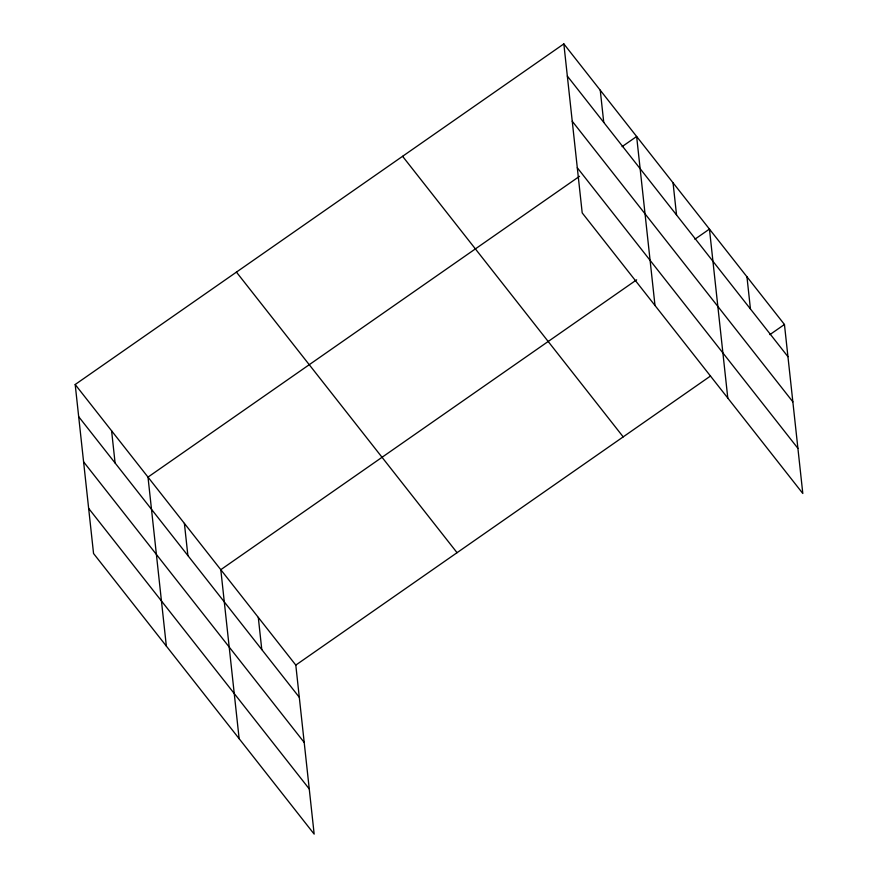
<?xml version="1.0" encoding="UTF-8"?>
<svg xmlns="http://www.w3.org/2000/svg" width="878" height="878" viewBox="0 0 878 878"><rect width="100%" height="100%" fill="white"/><g stroke="black" fill="none" stroke-linecap="round" stroke-linejoin="round"><path stroke-width="1.32" d="M75.19 384.509L295.798 665.096L314.159 834.1L93.551 553.513L75.19 384.509L563.841 43.9L784.449 324.487L802.81 493.491L582.202 212.904L563.841 43.9M579.535 176.302L147.998 477.105L166.348 646.109M622.085 146.637L636.638 136.496L654.999 305.5M636.649 279.819L220.795 569.69L239.145 738.705M694.882 239.233L709.446 229.081L727.796 398.096M295.798 665.096L710.532 376.003M769.885 334.628L784.449 324.487M567.342 76.09L787.939 356.677M572.247 121.241L792.845 401.817M577.296 167.753L797.904 448.34M402.585 156.306L623.193 436.882M236.445 272.114L457.054 552.69M78.691 416.699L299.288 697.286M83.597 461.85L304.194 742.437M88.645 508.373L309.254 788.949M746.948 276.779L750.438 308.968M673.042 182.789L676.543 214.978M600.245 90.193L603.746 122.382M258.297 617.399L261.787 649.588M184.391 523.398L187.892 555.587M111.594 430.802L115.095 462.991"/></g></svg>
